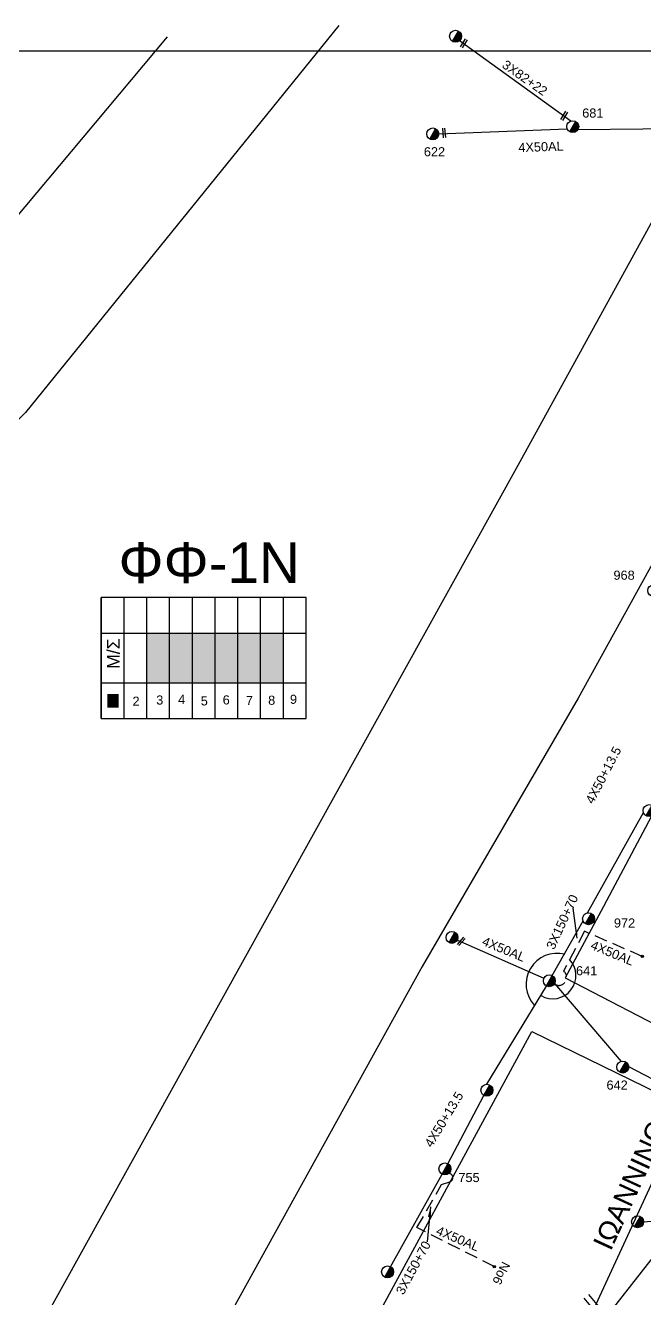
# Model space of a CAD drawing. Header units: millimetres. Extents: x 4486 to 5741, y 824 to 1856.
# Drawn here: x 5202.3 to 5324.7, y 1600.9 to 1852.4 of the extents above; entities that cross this region are included whole.
import ezdxf
from ezdxf.enums import TextEntityAlignment as Align

# ---------------------------------------------------------------- set-up
doc = ezdxf.new("R2010")
doc.units = ezdxf.units.MM
doc.linetypes.add('DASHED', pattern=[19.05, 12.7, -6.35])
for name, color, linetype in [('Ασφαλειοκιβώτια Χ.Τ 9 αναχωρήσεων', 7, 'Continuous'), ('Γέφυρες Εναερίου Δικτύου', 7, 'Continuous'), ('Γυμνά εναέρια ΧΤ (3Φ)   4x50AL', 7, 'Continuous'), ('Γυμνά εναέρια ΧΤ και ΦΟΠ (3Φ)   4x50+16AL', 7, 'Continuous'), ('Επιγραφές - Σχήματα', 7, 'Continuous'), ('Καλώδια ΧΤ   3x150+70AL', 7, 'DASHED'), ('Καλώδια ΧΤ   4x50+13.5', 7, 'Continuous'), ('Μηχανική τομή', 7, 'Continuous'), ('Στύλος ΦΜ', 7, 'Continuous'), ('Στύλος ΦΜ @ 1', 7, 'Continuous'), ('Συνδέσεις', 7, 'Continuous'), ('Τομή', 7, 'Continuous'), ('Υπόβαθρο ΔΕΗ', 7, 'Continuous')]:
    doc.layers.add(name, color=color, linetype=linetype)
doc.styles.get("Standard").update_dxf_attribs({"font": 'ARIAL.TTF'})
doc.linetypes.add('SYN_LINE', pattern='A,0.5,-0.0001,["/\\/\\/\\/",Standard,S=0.1,R=0,X=0,Y=-0.05],-0.25', length=0.7501)
doc.dimstyles.new('ISO-25', dxfattribs={"dimtxt": 2.5, "dimasz": 2.5, "dimexe": 1.25, "dimexo": 0.625, "dimtad": 1, "dimtxsty": 'Standard', "dimcen": 2.5, "dimadec": 0, "dimazin": 0, "dimtfac": 1, "dimtmove": 0, "dimatfit": 3, "dimfxl": 1, "dimarcsym": 0})

# ---------------------------------------------------------------- blocks, each defined once
blk = doc.blocks.new('ΥΠΑΡΧΩΝ ΤΣΙΜΕΝΤΕΝΙΟΣ ΣΤΥΛΟΣ')
at = {"layer": 'Στύλος ΦΜ'}
blk.add_hatch(color=7, dxfattribs=at).paths.add_polyline_path([(-1.29, -2.28, 0.574793), (2.62, 0, 0.268822), (1.3, 2.27)])
at = {"layer": 'Στύλος ΦΜ', "color": 7}
blk.add_line((-1.29, -2.28), (1.3, 2.27), dxfattribs=at)
blk.add_circle((0, 0), 2.62, dxfattribs=at)
at = {"layer": 'Στύλος ΦΜ', "flags": 4}
for tag, p in [('ΑΡΙΘΜΟΣ', (-4.68, 8.05)), ('ΤΥΠΟΣ', (-4.91, 3.03))]:
    blk.add_attdef(tag, p, '', height=4, dxfattribs=at)
blk = doc.blocks.new('ΑΣΦΑΛΕΙΟΚΙΒΩΤΙΟ ΥΠΟΣΤΑΘΜΟΥ 9 ΑΝΑΧΩΡΗΣΕΩΝ')
at = {"layer": 'Ασφαλειοκιβώτια Χ.Τ 9 αναχωρήσεων', "ltscale": 40}
for p, q in [((-23.8, 40.36), (24.02, 40.36)), ((-9.72, 40.36), (-9.72, -40.64)), ((9.94, 40.36), (9.94, -40.64)), ((-23.8, 31.36), (24.02, 31.36)), ((-23.8, 22.36), (24.02, 22.36)), ((-23.8, 13.36), (24.02, 13.36)), ((-23.8, 4.36), (24.02, 4.36)), ((-23.8, -4.64), (24.02, -4.64)), ((-23.8, -13.64), (24.02, -13.64)), ((-23.8, -22.64), (24.02, -22.64)), ((-23.8, -31.64), (24.02, -31.64))]:
    blk.add_line(p, q, dxfattribs=at)
at = {"layer": 'Ασφαλειοκιβώτια Χ.Τ 9 αναχωρήσεων'}
blk.add_lwpolyline([(-23.8, -40.64), (24.02, -40.64), (24.02, 40.36), (-23.8, 40.36)], close=True, dxfattribs=at)
for s, p in [('1', (-18.67, 37.12)), ('2', (-18.76, 28.01)), ('3', (-18.31, 18.64)), ('4', (-18.05, 9.99)), ('5', (-18.64, 1.02)), ('6', (-18.25, -7.64)), ('7', (-18.51, -16.8)), ('8', (-18.38, -25.61)), ('9', (-18.01, -34.24))]:
    blk.add_text(s, height=3.6, rotation=270, dxfattribs=at).set_placement(p)
at = {"layer": 'Ασφαλειοκιβώτια Χ.Τ 9 αναχωρήσεων', "ltscale": 40}
for tag, height, p in [('ΟΝΟΜΑ', 5, (-0.16, 44.31)), ('ΚΕΙΜΕΝΟ 1', 2, (17.06, 35.59)), ('ΚΕΙΜΕΝΟ 2', 2, (17.06, 26.88)), ('ΚΕΙΜΕΝΟ 3', 2, (17.06, 17.69)), ('ΚΕΙΜΕΝΟ 4', 2, (17.06, 8.71)), ('ΚΕΙΜΕΝΟ 5', 2, (17.06, -0.13)), ('ΚΕΙΜΕΝΟ 6', 2, (17.06, -9.05)), ('ΚΕΙΜΕΝΟ 7', 2, (17.06, -18.13)), ('ΚΕΙΜΕΝΟ 8', 2, (17.06, -26.85)), ('ΚΕΙΜΕΝΟ 9', 2, (17.06, -35.99)), ('ΣΧ', 2, (-0.1, -42.64))]:
    blk.add_attdef(tag, text='', height=height, dxfattribs=at).set_placement(p, align=Align.MIDDLE_CENTER)
blk = doc.blocks.new('ΤΟΜΗ')
at = {"layer": 'Τομή', "ltscale": 40}
for p, q in [((-5.68, 0), (5.68, 0)), ((5.68, -2.33), (-5.68, -2.33))]:
    blk.add_line(p, q, dxfattribs=at)
blk = doc.blocks.new('ΜΗΧΑΝΙΚΗ ΤΟΜΗ')
at = {"layer": 'Μηχανική τομή', "ltscale": 40}
for p, q in [((-1.89, 0.78), (1.89, 0.78)), ((1.89, 0), (-1.89, 0))]:
    blk.add_line(p, q, dxfattribs=at)
blk = doc.blocks.new('_ΣΥΝΔΕΣΗ')
at = {"layer": 'Συνδέσεις', "linetype": 'SYN_LINE', "ltscale": 40}
blk.add_hatch(color=256, dxfattribs=at).paths.add_polyline_path([(0.5, -0.01, 1), (-0.5, -0.01, 1)])
at = {"layer": 'Συνδέσεις'}
blk.add_circle((0, -0.01), 0.5, dxfattribs=at)

msp = doc.modelspace()

# ---------------------------------------------------------------- hatches: boundary and pattern name
at = {"layer": 'Ασφαλειοκιβώτια Χ.Τ 9 αναχωρήσεων', "ltscale": 0.2}
for color, points in [(30, [(5226.33, 1732.36), (5226.33, 1722.53), (5230.83, 1722.53), (5230.83, 1732.36)]), (27, [(5230.83, 1732.36), (5230.83, 1722.53), (5235.33, 1722.53), (5235.33, 1732.36)]), (151, [(5235.33, 1732.36), (5235.33, 1722.53), (5239.83, 1722.53), (5239.83, 1732.36)]), (6, [(5239.83, 1732.36), (5239.83, 1722.53), (5244.33, 1722.53), (5244.33, 1732.36)]), (190, [(5244.33, 1732.36), (5244.33, 1722.53), (5248.83, 1722.53), (5248.83, 1732.36)]), (87, [(5248.83, 1732.36), (5248.83, 1722.53), (5253.33, 1722.53), (5253.33, 1732.36)]), (2, [(5218.5, 1717.6), (5220.8, 1717.6), (5220.8, 1720.32), (5218.5, 1720.32)])]:
    msp.add_hatch(color=color, dxfattribs=at).paths.add_polyline_path(points)

# ---------------------------------------------------------------- linework, layer by layer
at = {"layer": 'Γέφυρες Εναερίου Δικτύου', "color": 87}
msp.add_lwpolyline([(5288.16, 1849.41), (5310.15, 1833.53)], dxfattribs=at)
at = {"layer": 'Γέφυρες Εναερίου Δικτύου', "color": 190, "linetype": 'SYN_LINE', "ltscale": 10}
msp.add_lwpolyline([(5323.17, 1615.98), (5331.58, 1616.49)], dxfattribs=at)
at = {"layer": 'Γυμνά εναέρια ΧΤ (3Φ)   4x50AL'}
msp.add_lwpolyline([(5284.02, 1831.01), (5309.44, 1831.95)], dxfattribs=at)
at = {"layer": 'Γυμνά εναέρια ΧΤ (3Φ)   4x50AL', "color": 87}
msp.add_lwpolyline([(5311.54, 1831.82), (5337.23, 1832.09)], dxfattribs=at)
at = {"layer": 'Γυμνά εναέρια ΧΤ (3Φ)   4x50AL', "color": 173, "ltscale": 0.2}
msp.add_lwpolyline([(5287.71, 1671.73), (5304.83, 1664.19)], dxfattribs=at)
at = {"layer": 'Γυμνά εναέρια ΧΤ (3Φ)   4x50AL', "color": 27, "linetype": 'DASHED', "ltscale": 0.2}
msp.add_lwpolyline([(5295, 1607.21), (5279.73, 1614.91)], dxfattribs=at)
at = {"layer": 'Γυμνά εναέρια ΧΤ και ΦΟΠ (3Φ)   4x50+16AL', "color": 190, "ltscale": 0.2}
for points in [[(5306.93, 1663.12), (5320.11, 1647.76)], [(5321.57, 1646.74), (5340.36, 1636.94)]]:
    msp.add_lwpolyline(points, dxfattribs=at)
at = {"layer": 'Επιγραφές - Σχήματα'}
msp.add_lwpolyline([(4494.75, 1847.42), (5500.76, 1847.42), (5500.76, 847.45), (4494.75, 847.45)], close=True, dxfattribs=at)
at = {"layer": 'Επιγραφές - Σχήματα', "color": 27, "linetype": 'DASHED', "ltscale": 0.2}
msp.add_lwpolyline([(5324.24, 1668.49), (5312.82, 1673.45)], dxfattribs=at)
at = {"layer": 'Επιγραφές - Σχήματα', "ltscale": 0.2}
for centre, radius, start, end in [((5307.39, 1662.99), 6.11, 75.4599, 222.648), ((5306.57, 1664.71), 4.59, 239.6428, 43.7949)]:
    msp.add_arc(centre, radius, start, end, dxfattribs=at)
at = {"layer": 'Καλώδια ΧΤ   3x150+70AL', "color": 27, "linetype": 'DASHED', "ltscale": 0.2}
msp.add_lwpolyline([(5312.82, 1673.45), (5308.69, 1665.57)], dxfattribs=at)
msp.add_lwpolyline([(5279.73, 1614.91), (5284.58, 1623.4), (5286.25, 1623.96, 0.827803), (5286.03, 1625.63)], format="xyb", dxfattribs=at)
msp.add_arc((5307.78, 1664.32), 1.55, 226.9464, 54.0873, dxfattribs=at)
at = {"layer": 'Καλώδια ΧΤ   4x50+13.5', "color": 27, "ltscale": 0.2}
for points in [[(5313.44, 1677.09), (5324.49, 1696.94)], [(5306.47, 1664.69), (5312.55, 1675.49)], [(5293.52, 1643.22), (5305.3, 1662.64)], [(5285.85, 1627.54), (5292.96, 1641.02)], [(5274.52, 1607.19), (5284.68, 1625.5)]]:
    msp.add_lwpolyline(points, dxfattribs=at)
at = {"layer": 'Καλώδια ΧΤ   4x50+13.5', "color": 190, "ltscale": 0.2}
msp.add_lwpolyline([(5318.39, 1598.81), (5331.74, 1615.85)], dxfattribs=at)
at = {"layer": 'Υπόβαθρο ΔΕΗ', "ltscale": 0.2}
for points in [[(5264.3, 1852.4), (5202.36, 1775.93, 0.071383), (5176.74, 1743.86, 0.077563), (5160.17, 1700.85, 0.000766), (5142.85, 1641.69, 0.036352), (5129.37, 1584.11, 0.025712), (5108.7, 1514.75, 0.01344), (5082.92, 1415.88, -0.026254), (5066.76, 1344.67, 4.175158)], [(5230.33, 1850.18), (5183.15, 1793.89, 0.027126), (5152.07, 1756.3, 0.079161), (5132.57, 1707.15, -0.015818), (5116.33, 1647.85, 0.008514), (5095.92, 1564.17)], [(5372.65, 1829.37), (5355.63, 1799.2), (5311.58, 1719.53), (5280.75, 1666.51), (5240.33, 1593.35), (5194.56, 1509.08), (5136.21, 1401.63, 0.030837), (5176.24, 1422.57, 0.084575), (5203.01, 1448.31, 0.063403), (5221.37, 1482, 0.02973), (5234.23, 1522.55, 0.036632), (5237.49, 1550.88, 0.023476), (5236.02, 1585.42, -0.749229)]]:
    msp.add_lwpolyline(points, format="xyb", dxfattribs=at)
msp.add_lwpolyline([(5342.92, 1847.42), (5342.19, 1844.31), (5337.83, 1834.83), (5299.64, 1765.46), (5177.57, 1545.58), (5122.24, 1444.48)], dxfattribs=at)
for points in [[(5381.09, 1742.96), (5356.37, 1753.18), (5316.1, 1677.38), (5309, 1664.23), (5337.78, 1649.38)], [(5302.41, 1653.63), (5333.04, 1638.7), (5312.29, 1593.72), (5297.18, 1561.83), (5263.76, 1582.42)]]:
    msp.add_lwpolyline(points, close=True, dxfattribs=at)

# ---------------------------------------------------------------- block references
at = {"layer": 'Ασφαλειοκιβώτια Χ.Τ 9 αναχωρήσεων', "xscale": 0.5, "yscale": 0.5, "zscale": 0.5, "rotation": 90}
msp.add_blockref('ΑΣΦΑΛΕΙΟΚΙΒΩΤΙΟ ΥΠΟΣΤΑΘΜΟΥ 9 ΑΝΑΧΩΡΗΣΕΩΝ', (5237.51, 1727.39), dxfattribs=at)
at = {"layer": 'Μηχανική τομή'}
for p, xscale, yscale, zscale, rotation in [((5289.17, 1848.76), 0.4999999999999618, 0.4999999999999618, 0.4999999999999618, 58.73222246586655), ((5308.98, 1834.44), 0.4999999999999618, 0.4999999999999618, 0.4999999999999618, 58.73222246586655), ((5285.28, 1831.19), 0.4999999999999643, 0.4999999999999643, 0.4999999999999643, 94.82608247529228), ((5288.35, 1671.59), 0.5000000000003105, 0.5000000000003105, 0.5000000000003105, 229.7703392608477)]:
    msp.add_blockref('ΜΗΧΑΝΙΚΗ ΤΟΜΗ', p, dxfattribs=dict(at, xscale=xscale, yscale=yscale, zscale=zscale, rotation=rotation))
at = {"layer": 'Στύλος ΦΜ @ 1', "ltscale": 40, "xscale": 0.4499999999998181, "yscale": 0.4499999999998181, "zscale": 0.4499999999998181}
for p in [(5287.35, 1850.26), (5286.65, 1672.24), (5293.54, 1642.04), (5323.33, 1616.06), (5273.93, 1606.17)]:
    msp.add_blockref('ΥΠΑΡΧΩΝ ΤΣΙΜΕΝΤΕΝΙΟΣ ΣΤΥΛΟΣ', p, dxfattribs=at)
at = {"layer": 'Στύλος ΦΜ @ 1', "ltscale": 40}
ref = msp.add_blockref('ΥΠΑΡΧΩΝ ΤΣΙΜΕΝΤΕΝΙΟΣ ΣΤΥΛΟΣ', (5310.52, 1832.41), dxfattribs=dict(at, xscale=0.4499999999998181, yscale=0.4499999999998181, zscale=0.4499999999998181))
ref.add_attrib('ΤΥΠΟΣ', '681', (5312.39, 1834.2), dxfattribs={"layer": 'Στύλος ΦΜ', "height": 1.8, "flags": 4})
ref = msp.add_blockref('ΥΠΑΡΧΩΝ ΤΣΙΜΕΝΤΕΝΙΟΣ ΣΤΥΛΟΣ', (5282.84, 1830.97), dxfattribs=dict(at, xscale=0.4499999999998181, yscale=0.4499999999998181, zscale=0.4499999999998181))
ref.add_attrib('ΤΥΠΟΣ', '622', (5281.09, 1826.55), dxfattribs={"layer": 'Στύλος ΦΜ', "height": 1.8, "flags": 4})
ref = msp.add_blockref('ΥΠΑΡΧΩΝ ΤΣΙΜΕΝΤΕΝΙΟΣ ΣΤΥΛΟΣ', (5326.53, 1740.76), dxfattribs=dict(at, xscale=0.4499999999998181, yscale=0.4499999999998181, zscale=0.4499999999998181))
ref.add_attrib('ΤΥΠΟΣ', '968', (5318.57, 1742.9), dxfattribs={"layer": 'Στύλος ΦΜ', "height": 1.8, "flags": 4})
ref = msp.add_blockref('ΥΠΑΡΧΩΝ ΤΣΙΜΕΝΤΕΝΙΟΣ ΣΤΥΛΟΣ', (5325.61, 1697.3), dxfattribs=dict(at, xscale=0.4499999999998181, yscale=0.4499999999998181, zscale=0.4499999999998181))
ref.add_attrib('ΤΥΠΟΣ', '681', (5328.73, 1695.46), dxfattribs={"layer": 'Στύλος ΦΜ', "height": 1.8, "flags": 4})
ref = msp.add_blockref('ΥΠΑΡΧΩΝ ΤΣΙΜΕΝΤΕΝΙΟΣ ΣΤΥΛΟΣ', (5313.64, 1675.93), dxfattribs=dict(at, xscale=0.4499999999998181, yscale=0.4499999999998181, zscale=0.4499999999998181))
ref.add_attrib('ΤΥΠΟΣ', '972', (5318.66, 1674.19), dxfattribs={"layer": 'Στύλος ΦΜ', "height": 1.8, "flags": 4})
ref = msp.add_blockref('ΥΠΑΡΧΩΝ ΤΣΙΜΕΝΤΕΝΙΟΣ ΣΤΥΛΟΣ', (5305.89, 1663.67), dxfattribs=dict(at, xscale=0.4499999999998181, yscale=0.4499999999998181, zscale=0.4499999999998181))
ref.add_attrib('ΤΥΠΟΣ', '641', (5311.17, 1664.76), dxfattribs={"layer": 'Στύλος ΦΜ', "height": 1.8, "flags": 4})
ref = msp.add_blockref('ΥΠΑΡΧΩΝ ΤΣΙΜΕΝΤΕΝΙΟΣ ΣΤΥΛΟΣ', (5320.4, 1646.62), dxfattribs=dict(at, xscale=0.4499999999998181, yscale=0.4499999999998181, zscale=0.4499999999998181))
ref.add_attrib('ΤΥΠΟΣ', '642', (5317.19, 1642.17), dxfattribs={"layer": 'Στύλος ΦΜ', "height": 1.8, "flags": 4})
ref = msp.add_blockref('ΥΠΑΡΧΩΝ ΤΣΙΜΕΝΤΕΝΙΟΣ ΣΤΥΛΟΣ', (5285.26, 1626.52), dxfattribs=dict(at, xscale=0.4499999999998181, yscale=0.4499999999998181, zscale=0.4499999999998181))
ref.add_attrib('ΑΡΙΘΜΟΣ', '755', (5287.92, 1623.91), dxfattribs={"layer": 'Στύλος ΦΜ', "height": 1.8, "flags": 4})
at = {"layer": 'Συνδέσεις', "xscale": 0.4499999999998181, "yscale": 0.4499999999998181, "zscale": 0.4499999999998181}
for p in [(5324.25, 1668.49), (5295.01, 1607.19)]:
    msp.add_blockref('_ΣΥΝΔΕΣΗ', p, dxfattribs=at)
at = {"layer": 'Τομή', "xscale": 0.5000000000001217, "yscale": 0.5000000000001217, "zscale": 0.5000000000001217, "rotation": 309.427049501416}
msp.add_blockref('ΤΟΜΗ', (5315.47, 1599.53), dxfattribs=at)

# ---------------------------------------------------------------- texts
at = {"layer": 'Γέφυρες Εναερίου Δικτύου', "ltscale": 0.2, "insert": (5297.41, 1845.7), "char_height": 1.8, "width": 8.93, "attachment_point": 1, "rotation": 325.0587}
msp.add_mtext('3Χ82+22', dxfattribs=at)
at = {"layer": 'Γυμνά εναέρια ΧΤ (3Φ)   4x50AL', "ltscale": 0.2}
for rotation, p in [(1.9315, (5304.24, 1828.43)), (337.2227, (5287.81, 1612.73))]:
    msp.add_text('4X50AL', height=1.8, rotation=rotation, dxfattribs=at).set_placement(p, align=Align.MIDDLE)
at = {"layer": 'Γυμνά εναέρια ΧΤ (3Φ)   4x50AL', "ltscale": 0.2, "char_height": 1.8, "width": 8.6152, "attachment_point": 1, "rotation": 337.5068}
for insert in [(5293.12, 1672.46), (5314.58, 1671.7)]:
    msp.add_mtext('4Χ50AL', dxfattribs=dict(at, insert=insert))
at = {"layer": 'Επιγραφές - Σχήματα', "ltscale": 0.2, "insert": (5220.73, 1750.28), "char_height": 8, "width": 50.8867, "attachment_point": 1}
msp.add_mtext('ΦΦ-1Ν', dxfattribs=at)
at = {"layer": 'Επιγραφές - Σχήματα', "ltscale": 0.2, "attachment_point": 1}
for s, insert, char_height, width, rotation in [('Μ/Σ', (5218.47, 1725.28), 2.5, 7.1152, 90), ('ΙΩΑΝΝΙΝΩΝ', (5314.38, 1611.79), 4, 29.1423, 65.267), ('Νο6', (5298.24, 1607.56), 1.8, 6.948, 243.572)]:
    msp.add_mtext(s, dxfattribs=dict(at, insert=insert, char_height=char_height, width=width, rotation=rotation))
at = {"layer": 'Καλώδια ΧΤ   3x150+70AL', "ltscale": 0.2, "char_height": 1.8, "width": 6.948, "attachment_point": 1}
for insert, rotation in [((5305.19, 1670.45), 65.1541), ((5275.46, 1602.34), 61.5784)]:
    msp.add_mtext('3Χ150+70', dxfattribs=dict(at, insert=insert, rotation=rotation))
at = {"layer": 'Καλώδια ΧΤ   4x50+13.5', "ltscale": 0.2}
for rotation, p in [(62.4581, (5316.57, 1704.31)), (58.7578, (5285.06, 1636.29))]:
    msp.add_text('4X50+13.5', height=1.8, rotation=rotation, dxfattribs=at).set_placement(p, align=Align.MIDDLE)

# ---------------------------------------------------------------- leaders
at = {"layer": 'Επιγραφές - Σχήματα', "ltscale": 40}
for points, override in [([(5311.39, 1672.08), (5310.62, 1678.04)], {"dimasz": 1, "dimtad": 0}), ([(5282.41, 1619.01), (5281.74, 1612.09)], {"dimasz": 2, "dimtad": 0})]:
    msp.add_leader(points, dimstyle='ISO-25', override=override, dxfattribs=at)

doc.saveas('drawing.dxf')
